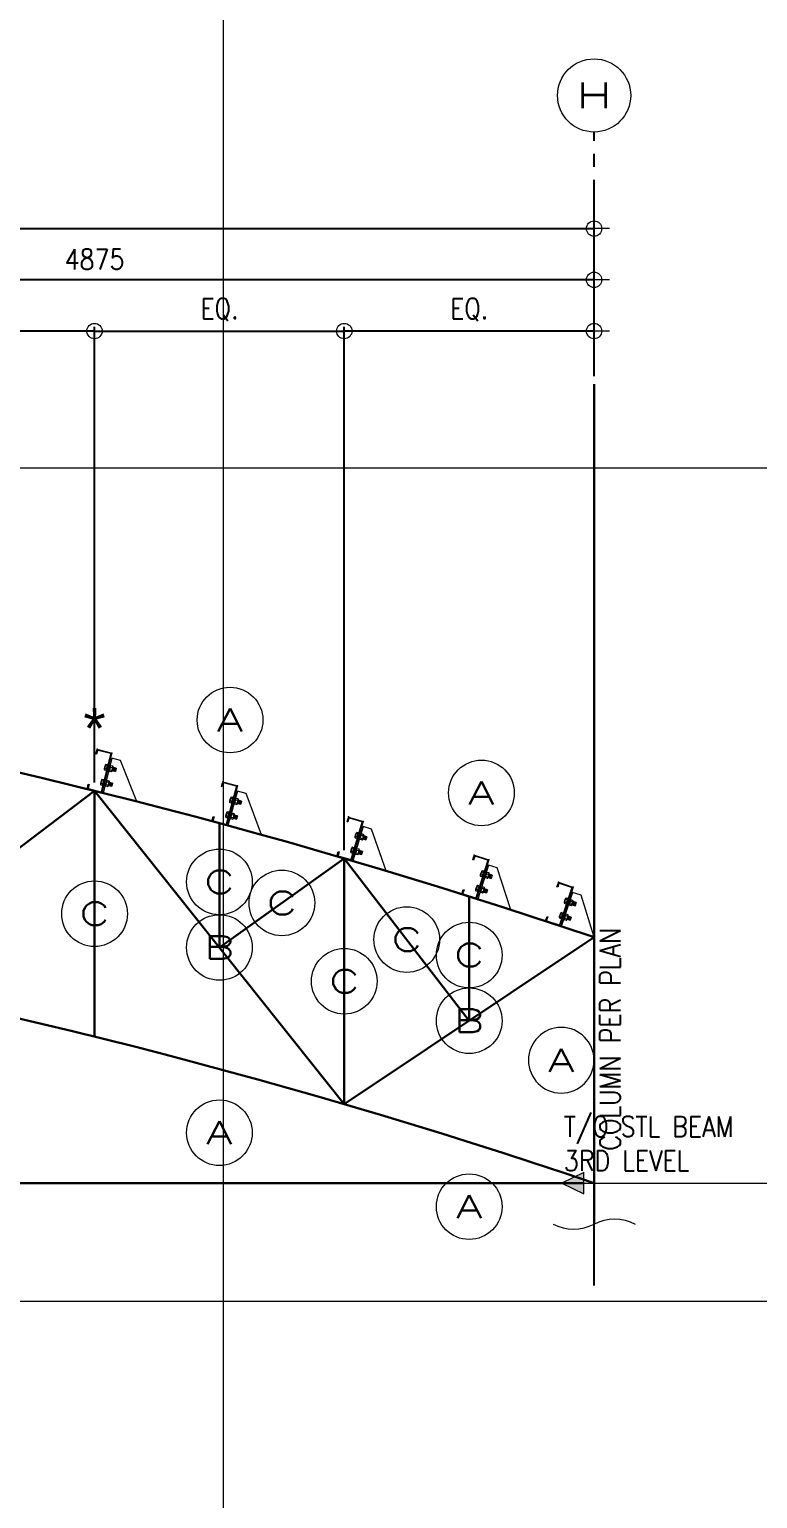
# Model space of a CAD drawing. Header units: millimetres. Extents: x -14320 to 437400, y -59080 to 73710.
# Drawn here: x 91395 to 94948, y 7173 to 14346 of the extents above; entities that cross this region are included whole.
import ezdxf
from ezdxf.enums import TextEntityAlignment as Align

# ---------------------------------------------------------------- set-up
doc = ezdxf.new("R2010")
doc.units = ezdxf.units.MM
doc.header["$LTSCALE"] = 10
doc.header["$MEASUREMENT"] = 0
doc.linetypes.add('CENTER', pattern=[50.8, 31.75, -6.35, 6.35, -6.35])
doc.linetypes.add('PHANTOM2', pattern=[1.25, 0.625, -0.125, 0.125, -0.125, 0.125, -0.125])
doc.layers.add('A-NEW', color=240, linetype='Continuous')
for name, color, linetype, lineweight in [('CEE STEEL PURLINS', 46, 'Continuous', 15), ('HATCH 000', 251, 'Continuous', 5), ('S-ANNO-DIMS', 1, 'Continuous', 5), ('S-Anno-Symb', 143, 'PHANTOM2', 13), ('S-BEAM-IDEN', 2, 'Continuous', 9), ('S-CONN', 1, 'Continuous', 9), ('S-Grid-iden', 52, 'Continuous', 9), ('S_BOLTS', 252, 'Continuous', 9), ('S_STEEL TRUSS', 5, 'Continuous', 30), ('SCHEDULES-TEXT', 4, 'Continuous', 20)]:
    doc.layers.add(name, color=color, linetype=linetype, lineweight=lineweight)
doc.layers.add('GUIDE 001', color=214, linetype='Continuous', lineweight=0, plot=False)
doc.layers.add('S-DETL-GRID', color=62, linetype='Continuous', lineweight=9, plot=False)
doc.styles.add('1', font='simplex.shx', dxfattribs={"width": 0.85, "height": 40})
doc.styles.add('3', font='simplex.shx', dxfattribs={"width": 1.5, "height": 70})
doc.styles.add('ARIAL', font='arial.ttf')
doc.dimstyles.new('ESCA30', dxfattribs={"dimtxt": 40, "dimasz": 1, "dimexe": 20, "dimexo": 40, "dimgap": 50, "dimtad": 1, "dimdec": 0, "dimrnd": 1, "dimdsep": 46, "dimtxsty": '1', "dimblk1": 'ESCADIM_ARW', "dimblk2": 'ESCADIM_ARW', "dimsah": 1, "dimcen": 50, "dimclrd": 256, "dimclre": 256, "dimclrt": 52, "dimadec": 0, "dimazin": 0, "dimtfac": 1, "dimtdec": 0, "dimtofl": 0, "dimtmove": 0, "dimatfit": 3, "dimldrblk": 'ESCADIM_ARW', "dimfxl": 1, "dimtolj": 1, "dimtzin": 0, "dimarcsym": 0})

# ---------------------------------------------------------------- blocks, each defined once
blk = doc.blocks.new('ESCADIM_ARW')
at = {"color": 9}
blk.add_line((75, 0), (-75, 0), dxfattribs=at)
blk.add_circle((0, 0), 37.5, dxfattribs=at)
blk = doc.blocks.new('*D268')
at = {"layer": 'Defpoints', "color": 0, "ltscale": 80, "transparency": 16777216}
for p in [(94149.8, 13373.3), (74649.8, 12613.3, 0), (94149.8, 12613.3, 0)]:
    blk.add_point(p, dxfattribs=at)
at = {"layer": 'S-ANNO-DIMS', "lineweight": -2, "ltscale": 80, "transparency": 16777216}
for p, q in [((74649.8, 12653.3), (74649.8, 13393.3)), ((74650.8, 13373.3), (94148.8, 13373.3)), ((94149.8, 12653.3), (94149.8, 13393.3))]:
    blk.add_line(p, q, dxfattribs=at)
at = {"layer": 'S-ANNO-DIMS', "lineweight": -2, "ltscale": 80, "transparency": 16777216, "rotation": 180}
blk.add_blockref('ESCADIM_ARW', (74649.8, 13373.3), dxfattribs=at)
at = {"layer": 'S-ANNO-DIMS', "lineweight": -2, "ltscale": 80, "transparency": 16777216}
blk.add_blockref('ESCADIM_ARW', (94149.8, 13373.3), dxfattribs=at)
at = {"layer": 'S-ANNO-DIMS', "color": 52, "ltscale": 80, "transparency": 16777216, "insert": (84399.8, 13499.5), "char_height": 40, "attachment_point": 5, "style": '1'}
blk.add_mtext('\\A1;{\\H2.5x;19500 (16 EQUAL PANELS)}', dxfattribs=at)
blk = doc.blocks.new('*D274')
at = {"layer": 'Defpoints', "color": 0, "ltscale": 80, "transparency": 16777216}
for p in [(89274.8, 13123.3), (94149.8, 12613.3, 0), (89274.8, 11128.9, 0)]:
    blk.add_point(p, dxfattribs=at)
at = {"layer": 'S-ANNO-DIMS', "lineweight": -2, "ltscale": 80, "transparency": 16777216}
for p, q in [((89274.8, 11168.9), (89274.8, 13143.3)), ((94149.8, 12653.3), (94149.8, 13143.3)), ((94148.8, 13123.3), (89275.8, 13123.3))]:
    blk.add_line(p, q, dxfattribs=at)
at = {"layer": 'S-ANNO-DIMS', "lineweight": -2, "ltscale": 80, "transparency": 16777216, "rotation": 180}
blk.add_blockref('ESCADIM_ARW', (89274.8, 13123.3), dxfattribs=at)
at = {"layer": 'S-ANNO-DIMS', "lineweight": -2, "ltscale": 80, "transparency": 16777216}
blk.add_blockref('ESCADIM_ARW', (94149.8, 13123.3), dxfattribs=at)
at = {"layer": 'S-ANNO-DIMS', "color": 52, "ltscale": 80, "transparency": 16777216, "insert": (91712.3, 13223.3), "char_height": 40, "attachment_point": 5, "style": '1'}
blk.add_mtext('\\A1;{\\H2.5x;4875}', dxfattribs=at)
blk = doc.blocks.new('*D284')
at = {"layer": 'Defpoints', "color": 0, "ltscale": 80, "transparency": 16777216}
for p in [(92931, 12873.3), (94149.8, 12613.3, 0), (92931, 10298.7, 0)]:
    blk.add_point(p, dxfattribs=at)
at = {"layer": 'S-ANNO-DIMS', "lineweight": -2, "ltscale": 80, "transparency": 16777216}
for p, q in [((92931, 10338.7), (92931, 12893.3)), ((94148.8, 12873.3), (92932, 12873.3)), ((94149.8, 12653.3), (94149.8, 12893.3))]:
    blk.add_line(p, q, dxfattribs=at)
at = {"layer": 'S-ANNO-DIMS', "lineweight": -2, "ltscale": 80, "transparency": 16777216, "rotation": 180}
blk.add_blockref('ESCADIM_ARW', (92931, 12873.3), dxfattribs=at)
at = {"layer": 'S-ANNO-DIMS', "lineweight": -2, "ltscale": 80, "transparency": 16777216}
blk.add_blockref('ESCADIM_ARW', (94149.8, 12873.3), dxfattribs=at)
at = {"layer": 'S-ANNO-DIMS', "color": 52, "ltscale": 80, "transparency": 16777216, "insert": (93540.4, 12978.1), "char_height": 40, "attachment_point": 5, "style": '1'}
blk.add_mtext('\\A1;{\\H2.5x;EQ.}', dxfattribs=at)
blk = doc.blocks.new('*D285')
at = {"layer": 'Defpoints', "color": 0, "ltscale": 80, "transparency": 16777216}
for p in [(92931, 12873.3), (91712.3, 10628.5, 0), (92931, 10298.7, 0)]:
    blk.add_point(p, dxfattribs=at)
at = {"layer": 'S-ANNO-DIMS', "lineweight": -2, "ltscale": 80, "transparency": 16777216}
for p, q in [((91712.3, 10668.5), (91712.3, 12893.3)), ((91713.3, 12873.3), (92930, 12873.3)), ((92931, 10338.7), (92931, 12893.3))]:
    blk.add_line(p, q, dxfattribs=at)
at = {"layer": 'S-ANNO-DIMS', "lineweight": -2, "ltscale": 80, "transparency": 16777216, "rotation": 180}
blk.add_blockref('ESCADIM_ARW', (91712.3, 12873.3), dxfattribs=at)
at = {"layer": 'S-ANNO-DIMS', "lineweight": -2, "ltscale": 80, "transparency": 16777216}
blk.add_blockref('ESCADIM_ARW', (92931, 12873.3), dxfattribs=at)
at = {"layer": 'S-ANNO-DIMS', "color": 52, "ltscale": 80, "transparency": 16777216, "insert": (92321.6, 12978.1), "char_height": 40, "attachment_point": 5, "style": '1'}
blk.add_mtext('\\A1;{\\H2.5x;EQ.}', dxfattribs=at)
blk = doc.blocks.new('*D287')
at = {"layer": 'Defpoints', "color": 0, "ltscale": 80, "transparency": 16777216}
for p in [(90493.5, 12873.3), (90493.5, 10904.8, 0), (91712.3, 10628.5, 0)]:
    blk.add_point(p, dxfattribs=at)
at = {"layer": 'S-ANNO-DIMS', "lineweight": -2, "ltscale": 80, "transparency": 16777216}
for p, q in [((90493.5, 10944.8), (90493.5, 12893.3)), ((91711.3, 12873.3), (90494.5, 12873.3)), ((91712.3, 10668.5), (91712.3, 12893.3))]:
    blk.add_line(p, q, dxfattribs=at)
at = {"layer": 'S-ANNO-DIMS', "lineweight": -2, "ltscale": 80, "transparency": 16777216, "rotation": 180}
blk.add_blockref('ESCADIM_ARW', (90493.5, 12873.3), dxfattribs=at)
at = {"layer": 'S-ANNO-DIMS', "lineweight": -2, "ltscale": 80, "transparency": 16777216}
blk.add_blockref('ESCADIM_ARW', (91712.3, 12873.3), dxfattribs=at)
at = {"layer": 'S-ANNO-DIMS', "color": 52, "ltscale": 80, "transparency": 16777216, "insert": (91102.9, 12978.1), "char_height": 40, "attachment_point": 5, "style": '1'}
blk.add_mtext('\\A1;{\\H2.5x;EQ.}', dxfattribs=at)
blk = doc.blocks.new('Grid')
at = {"layer": 'S-Grid-iden', "color": 1, "linetype": 'Continuous'}
blk.add_circle((0, 0), 500, dxfattribs=at)
at = {"layer": 'S-Grid-iden', "style": '3', "width": 1.5}
blk.add_attdef('GRIDTAG', text='', height=350, dxfattribs=at).set_placement((0, 0), align=Align.MIDDLE_CENTER)
blk = doc.blocks.new('EXT', base_point=(6.5784, 3.6597))
for p, q in [((6.5734, 3.6697), (6.5834, 3.6697)), ((6.5734, 3.6697), (6.5734, 3.6597)), ((6.5834, 3.6697), (6.5734, 3.6697)), ((6.5734, 3.6663), (6.5834, 3.6663)), ((6.5734, 3.663), (6.5834, 3.663)), ((6.5734, 3.6597), (6.5834, 3.6597)), ((6.575, 3.668), (6.5818, 3.668)), ((6.575, 3.6647), (6.5818, 3.6647)), ((6.575, 3.6613), (6.5818, 3.6613)), ((6.5834, 3.6597), (6.5834, 3.6697))]:
    blk.add_line(p, q)
blk = doc.blocks.new('BOLT', base_point=(6.579, 3.6798))
for p, q in [((6.571, 3.6847), (6.571, 3.6798)), ((6.575, 3.6847), (6.571, 3.6847)), ((6.575, 3.6858), (6.573, 3.6858)), ((6.575, 3.6798), (6.575, 3.6858)), ((6.575, 3.6858), (6.583, 3.6858)), ((6.575, 3.6847), (6.583, 3.6847)), ((6.585, 3.6858), (6.583, 3.6858)), ((6.583, 3.6798), (6.583, 3.6858)), ((6.587, 3.6847), (6.583, 3.6847)), ((6.587, 3.6798), (6.587, 3.6847))]:
    blk.add_line(p, q)
for centre, radius, start, end in [((6.573, 3.6833), 0.00241, 33.9696, 146.0304), ((6.579, 3.6777), 0.00805, 60.2058, 119.7942), ((6.585, 3.6833), 0.00241, 33.9696, 146.0304)]:
    blk.add_arc(centre, radius, start, end)
blk = doc.blocks.new('NUT20')
for p, q in [((0.0185, 0.0045), (-0.0185, 0.0045)), ((-0.0185, 0.0045), (-0.0185, 0)), ((-0.0185, 0), (0.0185, 0)), ((0.0185, 0), (0.0185, 0.0045))]:
    blk.add_line(p, q)
for name, p, xscale, yscale, zscale in [('BOLT', (0, 0.0045), 2.125, 2.666666666666667, 2.125), ('EXT', (0, 0.0205), 2, 2, 2)]:
    blk.add_blockref(name, p, dxfattribs=dict(xscale=xscale, yscale=yscale, zscale=zscale))

msp = doc.modelspace()

# ---------------------------------------------------------------- hatches: boundary and pattern name
at = {"layer": 'HATCH 000'}
h = msp.add_hatch(color=33, dxfattribs=at)
edge = h.paths.add_edge_path()
edge.add_line((91718.7, 10808.1), (91723.1, 10825.6))
edge.add_arc((91728.9, 10824.1), 6, 75.9056, 165.9056, ccw=False)
edge.add_line((91730.4, 10829.9), (91791.5, 10814.6))
edge.add_arc((91790, 10808.8), 6, -14.0944, 75.9056, ccw=False)
edge.add_line((91795.8, 10807.3), (91750, 10624.8))
edge.add_arc((91744.2, 10626.3), 6, 255.9056, 345.9056, ccw=False)
edge.add_line((91742.7, 10620.5), (91681.6, 10635.8))
edge.add_arc((91683.1, 10641.6), 6, 165.9056, 255.9056, ccw=False)
edge.add_line((91677.3, 10643.1), (91681.6, 10660.6))
edge.add_line((91681.6, 10660.6), (91685.5, 10659.6))
edge.add_line((91685.5, 10659.6), (91681.1, 10642.1))
edge.add_arc((91683.1, 10641.6), 2, 165.9056, 255.9056)
edge.add_line((91682.6, 10639.7), (91743.7, 10624.4))
edge.add_arc((91744.2, 10626.3), 2, 255.9056, 345.9056)
edge.add_line((91746.1, 10625.8), (91792, 10808.3))
edge.add_arc((91790, 10808.8), 2, 345.9056, 435.9056)
edge.add_line((91790.5, 10810.7), (91729.4, 10826))
edge.add_arc((91728.9, 10824.1), 2, 75.9056, 165.9056)
edge.add_line((91727, 10824.6), (91722.6, 10807.1))
edge.add_line((91722.6, 10807.1), (91718.7, 10808.1))
h = msp.add_hatch(color=33, dxfattribs=at)
edge = h.paths.add_edge_path()
edge.add_line((92331.8, 10649.8), (92336.6, 10667.2))
edge.add_arc((92342.3, 10665.6), 6, 74.7162, 164.7162, ccw=False)
edge.add_line((92343.9, 10671.4), (92404.7, 10654.8))
edge.add_arc((92403.1, 10649), 6, -15.2838, 74.7162, ccw=False)
edge.add_line((92408.9, 10647.4), (92359.3, 10465.9))
edge.add_arc((92353.5, 10467.5), 6, 254.7162, 344.7162, ccw=False)
edge.add_line((92351.9, 10461.7), (92291.1, 10478.3))
edge.add_arc((92292.7, 10484.1), 6, 164.7162, 254.7162, ccw=False)
edge.add_line((92286.9, 10485.7), (92291.7, 10503.1))
edge.add_line((92291.7, 10503.1), (92295.5, 10502))
edge.add_line((92295.5, 10502), (92290.8, 10484.6))
edge.add_arc((92292.7, 10484.1), 2, 164.7162, 254.7162)
edge.add_line((92292.2, 10482.2), (92353, 10465.6))
edge.add_arc((92353.5, 10467.5), 2, 254.7162, 344.7162)
edge.add_line((92355.5, 10467), (92405, 10648.4))
edge.add_arc((92403.1, 10649), 2, 344.7162, 434.7162)
edge.add_line((92403.6, 10650.9), (92342.9, 10667.5))
edge.add_arc((92342.3, 10665.6), 2, 74.7162, 164.7162)
edge.add_line((92340.4, 10666.1), (92335.7, 10648.7))
edge.add_line((92335.7, 10648.7), (92331.8, 10649.8))
h = msp.add_hatch(color=33, dxfattribs=at)
edge = h.paths.add_edge_path()
edge.add_line((92944.9, 10477.8), (92950, 10495.1))
edge.add_arc((92955.8, 10493.4), 6, 73.52007, 163.52007, ccw=False)
edge.add_line((92957.5, 10499.1), (93017.9, 10481.2))
edge.add_arc((93016.2, 10475.5), 6, -16.47993, 73.52007, ccw=False)
edge.add_line((93022, 10473.8), (92968.6, 10293.4))
edge.add_arc((92962.8, 10295.1), 6, 253.52007, 343.52007, ccw=False)
edge.add_line((92961.1, 10289.3), (92900.7, 10307.2))
edge.add_arc((92902.4, 10313), 6, 163.52007, 253.52007, ccw=False)
edge.add_line((92896.6, 10314.7), (92901.7, 10331.9))
edge.add_line((92901.7, 10331.9), (92905.6, 10330.8))
edge.add_line((92905.6, 10330.8), (92900.5, 10313.5))
edge.add_arc((92902.4, 10313), 2, 163.52007, 253.52007)
edge.add_line((92901.8, 10311), (92962.3, 10293.2))
edge.add_arc((92962.8, 10295.1), 2, 253.52007, 343.52007)
edge.add_line((92964.7, 10294.5), (93018.1, 10474.9))
edge.add_arc((93016.2, 10475.5), 2, 343.52007, 433.52007)
edge.add_line((93016.8, 10477.4), (92956.4, 10495.3))
edge.add_arc((92955.8, 10493.4), 2, 73.52007, 163.52007)
edge.add_line((92953.9, 10493.9), (92948.8, 10476.7))
edge.add_line((92948.8, 10476.7), (92944.9, 10477.8))
h = msp.add_hatch(color=33, dxfattribs=at)
edge = h.paths.add_edge_path()
edge.add_line((93558.1, 10291.9), (93563.5, 10309))
edge.add_arc((93569.2, 10307.2), 6, 72.31658, 162.31658, ccw=False)
edge.add_line((93571.1, 10312.9), (93631.1, 10293.8))
edge.add_arc((93629.3, 10288.1), 6, -17.68342, 72.31658, ccw=False)
edge.add_line((93635, 10286.2), (93577.8, 10107))
edge.add_arc((93572.1, 10108.8), 6, 252.31658, 342.31658, ccw=False)
edge.add_line((93570.3, 10103.1), (93510.3, 10122.2))
edge.add_arc((93512.1, 10128), 6, 162.31658, 252.31658, ccw=False)
edge.add_line((93506.4, 10129.8), (93511.8, 10146.9))
edge.add_line((93511.8, 10146.9), (93515.6, 10145.7))
edge.add_line((93515.6, 10145.7), (93510.2, 10128.6))
edge.add_arc((93512.1, 10128), 2, 162.31658, 252.31658)
edge.add_line((93511.5, 10126), (93571.5, 10106.9))
edge.add_arc((93572.1, 10108.8), 2, 252.31658, 342.31658)
edge.add_line((93574, 10108.2), (93631.2, 10287.4))
edge.add_arc((93629.3, 10288.1), 2, 342.31658, 432.31658)
edge.add_line((93629.9, 10290), (93569.9, 10309.1))
edge.add_arc((93569.2, 10307.2), 2, 72.31658, 162.31658)
edge.add_line((93567.3, 10307.8), (93561.9, 10290.6))
edge.add_line((93561.9, 10290.6), (93558.1, 10291.9))
h = msp.add_hatch(color=33, dxfattribs=at)
edge = h.paths.add_edge_path()
edge.add_line((93968.5, 10159.5), (93974.2, 10176.5))
edge.add_arc((93979.9, 10174.6), 6, 71.50647, 161.50647, ccw=False)
edge.add_line((93981.8, 10180.3), (94041.6, 10160.4))
edge.add_arc((94039.7, 10154.7), 6, -18.49353, 71.50647, ccw=False)
edge.add_line((94045.4, 10152.8), (93985.7, 9974.3))
edge.add_arc((93980, 9976.2), 6, 251.50647, 341.50647, ccw=False)
edge.add_line((93978.1, 9970.5), (93918.3, 9990.5))
edge.add_arc((93920.2, 9996.2), 6, 161.50647, 251.50647, ccw=False)
edge.add_line((93914.5, 9998.1), (93920.2, 10015.2))
edge.add_line((93920.2, 10015.2), (93924, 10013.9))
edge.add_line((93924, 10013.9), (93918.3, 9996.9))
edge.add_arc((93920.2, 9996.2), 2, 161.50647, 251.50647)
edge.add_line((93919.6, 9994.3), (93979.4, 9974.3))
edge.add_arc((93980, 9976.2), 2, 251.50647, 341.50647)
edge.add_line((93981.9, 9975.6), (94041.6, 10154))
edge.add_arc((94039.7, 10154.7), 2, 341.50647, 431.50647)
edge.add_line((94040.3, 10156.6), (93980.6, 10176.5))
edge.add_arc((93979.9, 10174.6), 2, 71.50647, 161.50647)
edge.add_line((93978, 10175.3), (93972.3, 10158.2))
edge.add_line((93972.3, 10158.2), (93968.5, 10159.5))
at = {"layer": 'S-CONN'}
msp.add_hatch(color=256, dxfattribs=at).paths.add_polyline_path([(94099.8, 8660.7), (93992.5, 8713.3), (94099.8, 8765.9)])

# ---------------------------------------------------------------- linework, layer by layer
at = {"layer": 'A-NEW', "color": 253, "linetype": 'CENTER'}
msp.add_line((94149.8, 8213.3, 0), (94149.8, 13845, 0), dxfattribs=at)
at = {"layer": 'CEE STEEL PURLINS', "elevation": 0}
for points in [[(91718.7, 10808.1), (91723.1, 10825.6, -0.414214), (91730.4, 10829.9), (91791.5, 10814.6, -0.414214), (91795.8, 10807.3), (91750, 10624.8, -0.414214), (91742.7, 10620.5), (91681.6, 10635.8, -0.414214), (91677.3, 10643.1), (91681.6, 10660.6), (91685.5, 10659.6), (91681.1, 10642.1, 0.414214), (91682.6, 10639.7), (91743.7, 10624.4, 0.414214), (91746.1, 10625.8), (91792, 10808.3, 0.414214), (91790.5, 10810.7), (91729.4, 10826, 0.414214), (91727, 10824.6), (91722.6, 10807.1), (91718.7, 10808.1)], [(92331.8, 10649.8), (92336.6, 10667.2, -0.414214), (92343.9, 10671.4), (92404.7, 10654.8, -0.414214), (92408.9, 10647.4), (92359.3, 10465.9, -0.414214), (92351.9, 10461.7), (92291.1, 10478.3, -0.414214), (92286.9, 10485.7), (92291.7, 10503.1), (92295.5, 10502), (92290.8, 10484.6, 0.414214), (92292.2, 10482.2), (92353, 10465.6, 0.414214), (92355.5, 10467), (92405, 10648.4, 0.414214), (92403.6, 10650.9), (92342.9, 10667.5, 0.414214), (92340.4, 10666.1), (92335.7, 10648.7), (92331.8, 10649.8)], [(92944.9, 10477.8), (92950, 10495.1, -0.414214), (92957.5, 10499.1), (93017.9, 10481.2, -0.414214), (93022, 10473.8), (92968.6, 10293.4, -0.414214), (92961.1, 10289.3), (92900.7, 10307.2, -0.414214), (92896.6, 10314.7), (92901.7, 10331.9), (92905.6, 10330.8), (92900.5, 10313.5, 0.414214), (92901.8, 10311), (92962.3, 10293.2, 0.414214), (92964.7, 10294.5), (93018.1, 10474.9, 0.414214), (93016.8, 10477.4), (92956.4, 10495.3, 0.414214), (92953.9, 10493.9), (92948.8, 10476.7), (92944.9, 10477.8)], [(93558.1, 10291.9), (93563.5, 10309, -0.414214), (93571.1, 10312.9), (93631.1, 10293.8, -0.414214), (93635, 10286.2), (93577.8, 10107, -0.414214), (93570.3, 10103.1), (93510.3, 10122.2, -0.414214), (93506.4, 10129.8), (93511.8, 10146.9), (93515.6, 10145.7), (93510.2, 10128.6, 0.414214), (93511.5, 10126), (93571.5, 10106.9, 0.414214), (93574, 10108.2), (93631.2, 10287.4, 0.414214), (93629.9, 10290), (93569.9, 10309.1, 0.414214), (93567.3, 10307.8), (93561.9, 10290.6), (93558.1, 10291.9)], [(93968.5, 10159.5), (93974.2, 10176.5, -0.414214), (93981.8, 10180.3), (94041.6, 10160.4, -0.414214), (94045.4, 10152.8), (93985.7, 9974.3, -0.414214), (93978.1, 9970.5), (93918.3, 9990.5, -0.414214), (93914.5, 9998.1), (93920.2, 10015.2), (93924, 10013.9), (93918.3, 9996.9, 0.414214), (93919.6, 9994.3), (93979.4, 9974.3, 0.414214), (93981.9, 9975.6), (94041.6, 10154, 0.414214), (94040.3, 10156.6), (93980.6, 10176.5, 0.414214), (93978, 10175.3), (93972.3, 10158.2), (93968.5, 10159.5)]]:
    msp.add_lwpolyline(points, format="xyb", dxfattribs=at)
at = {"layer": 'GUIDE 001'}
for p in [(91724.6, 10831.4, 0), (91797.3, 10813.1, 0), (91675.8, 10637.3, 0), (91748.6, 10619, 0), (92338.1, 10673, 0), (92410.5, 10653.2, 0), (92951.7, 10500.8, 0), (93023.7, 10479.5, 0), (92357.7, 10460.1, 0), (93565.4, 10314.7, 0), (93636.8, 10292, 0), (93976.1, 10182.2, 0), (94047.3, 10158.4, 0), (93576, 10101.3, 0), (93912.6, 9992.4, 0), (93983.8, 9968.6, 0)]:
    msp.add_point(p, dxfattribs=at)
at = {"layer": 'S-Anno-Symb', "color": 1, "linetype": 'Continuous'}
msp.add_line((94021.2, 8713.3, 0), (95456, 8713.3, 0), dxfattribs=at)
at = {"layer": 'S-BEAM-IDEN', "elevation": 0}
for points in [[(91754.4, 10617.7), (91918.3, 10576.6), (91839.7, 10776.7), (91797, 10787.4)], [(92363.5, 10458.7), (92526.6, 10414.2), (92452.1, 10615.9), (92409.7, 10627.5)], [(92972.7, 10286.1), (93134.7, 10238.2), (93064.5, 10441.4), (93022.3, 10453.9)], [(93581.8, 10099.6), (93742.8, 10048.3), (93676.9, 10253), (93634.9, 10266.3)], [(93989.5, 9966.9), (94149.8, 9913.3), (94086.8, 10118.9), (94045, 10132.8)]]:
    msp.add_lwpolyline(points, close=True, dxfattribs=at)
msp.add_lwpolyline([(93949.5, 8513.3, 0.25), (94149.8, 8513.3, -0.25), (94350.1, 8513.3)], format="xyb", dxfattribs=at)
at = {"layer": 'S-CONN', "color": 1, "elevation": 0}
msp.add_lwpolyline([(94099.8, 8765.9), (93992.5, 8713.3), (94099.8, 8660.7), (94099.8, 8766.2)], dxfattribs=at)
at = {"layer": 'S-DETL-GRID'}
for p, q in [((92340, 20340), (92340, 0)), ((102060, 12204), (72900, 12204)), ((102060, 8136), (72900, 8136))]:
    msp.add_line(p, q, dxfattribs=at)
at = {"layer": 'S_BOLTS'}
for p, q in [((91775.3, 10756.6, 0), (91768.1, 10727.9, 0)), ((91768.1, 10727.9, 0), (91771.5, 10727, 0)), ((91771.5, 10727, 0), (91778.8, 10755.7, 0)), ((91778.8, 10755.7, 0), (91775.3, 10756.6, 0)), ((91757, 10683.8, 0), (91749.8, 10655.1, 0)), ((91749.8, 10655.1, 0), (91753.3, 10654.3, 0)), ((91753.3, 10654.3, 0), (91760.5, 10683, 0)), ((91757, 10683.8, 0), (91760.5, 10683, 0)), ((92387.3, 10597.1, 0), (92379.5, 10568.6, 0)), ((92379.5, 10568.6, 0), (92383, 10567.6, 0)), ((92383, 10567.6, 0), (92390.8, 10596.2, 0)), ((92390.8, 10596.2, 0), (92387.3, 10597.1, 0)), ((92367.5, 10524.8, 0), (92359.7, 10496.2, 0)), ((92359.7, 10496.2, 0), (92363.2, 10495.3, 0)), ((92363.2, 10495.3, 0), (92371, 10523.8, 0)), ((92367.5, 10524.8, 0), (92371, 10523.8, 0)), ((92999.3, 10424, 0), (92990.9, 10395.6, 0)), ((92994.3, 10394.6, 0), (93002.7, 10422.9, 0)), ((93002.7, 10422.9, 0), (92999.3, 10424, 0)), ((92978, 10352.1, 0), (92969.6, 10323.7, 0)), ((92973.1, 10322.7, 0), (92981.5, 10351, 0)), ((92978, 10352.1, 0), (92981.5, 10351, 0)), ((92990.9, 10395.6, 0), (92994.3, 10394.6, 0)), ((92969.6, 10323.7, 0), (92973.1, 10322.7, 0)), ((93611.3, 10236.9, 0), (93602.3, 10208.7, 0)), ((93602.3, 10208.7, 0), (93605.7, 10207.6, 0)), ((93605.7, 10207.6, 0), (93614.7, 10235.8, 0)), ((93614.7, 10235.8, 0), (93611.3, 10236.9, 0)), ((93588.5, 10165.5, 0), (93579.5, 10137.3, 0)), ((93579.5, 10137.3, 0), (93582.9, 10136.2, 0)), ((93582.9, 10136.2, 0), (93591.9, 10164.4, 0)), ((93588.5, 10165.5, 0), (93591.9, 10164.4, 0)), ((94021, 10103.8, 0), (94011.6, 10075.7, 0)), ((94011.6, 10075.7, 0), (94015, 10074.6, 0)), ((94015, 10074.6, 0), (94024.4, 10102.6, 0)), ((94024.4, 10102.6, 0), (94021, 10103.8, 0)), ((93997.2, 10032.6, 0), (93987.8, 10004.6, 0)), ((93987.8, 10004.6, 0), (93991.2, 10003.4, 0)), ((93991.2, 10003.4, 0), (94000.6, 10031.5, 0)), ((93997.2, 10032.6, 0), (94000.6, 10031.5, 0))]:
    msp.add_line(p, q, dxfattribs=at)
at = {"layer": 'S_STEEL TRUSS'}
for p, q in [((94149.8, 12613.3, 0), (94149.8, 8513.3, 0)), ((91712.3, 10628.5), (91712.3, 9428.5)), ((92931, 10298.7, 0), (92931, 9098.7, 0)), ((84449.8, 8713.3), (94099.8, 8713.3))]:
    msp.add_line(p, q, dxfattribs=at)
at = {"layer": 'S_STEEL TRUSS', "elevation": 0}
for points in [[(74649.8, 9913.3), (75868.5, 9098.7), (77087.3, 10628.5), (78306, 9704.8), (79524.8, 11128.9), (80743.5, 10102.1), (81962.3, 11425.2), (83181, 10298.8), (84399.8, 11523.3), (85618.5, 10298.8), (86837.3, 11425.2), (88056, 10102.1), (89274.8, 11128.9), (90493.5, 9704.8), (91712.3, 10628.5), (92931, 9098.7), (94149.8, 9913.3)], [(92321.6, 10470.4), (92321.6, 9863.6), (92931, 10298.7), (93540.4, 9506), (93540.4, 10113)]]:
    msp.add_lwpolyline(points, dxfattribs=at)
at = {"layer": 'S_STEEL TRUSS'}
for centre in [(84399.8, -18804.2, 0), (84399.8, -20004.2, 0)]:
    msp.add_arc(centre, 30327.5, 71.24693, 108.75307, dxfattribs=at)

# ---------------------------------------------------------------- block references
at = {"layer": 'S-Grid-iden'}
for p, xscale, yscale, zscale, values in [((94149.8, 14023.5, 0), 0.3571428571463219, 0.3571428571463219, 0.3571428571463219, {'GRIDTAG': 'H'}), ((92373.4, 10974.3, 0), 0.3203883495176713, 0.3203883495176713, 0.3203883495176713, {'GRIDTAG': 'A'}), ((93600.4, 10618.3, 0), 0.3203883495176713, 0.3203883495176713, 0.3203883495176713, {'GRIDTAG': 'A'}), ((92321.6, 10184, 0), 0.3203883495176713, 0.3203883495176713, 0.3203883495176713, {'GRIDTAG': 'C'}), ((91712.3, 10028.5), 0.3203883495176713, 0.3203883495176713, 0.3203883495176713, {'GRIDTAG': 'C'}), ((92626.3, 10081.1, 0), 0.3203883495176713, 0.3203883495176713, 0.3203883495176713, {'GRIDTAG': 'C'}), ((93235.7, 9902.3, 0), 0.3203883495176713, 0.3203883495176713, 0.3203883495176713, {'GRIDTAG': 'C'}), ((92321.6, 9863.6, 0), 0.3203883495176713, 0.3203883495176713, 0.3203883495176713, {'GRIDTAG': 'B'}), ((93540.4, 9826.4), 0.3203883495176713, 0.3203883495176713, 0.3203883495176713, {'GRIDTAG': 'C'}), ((92931, 9698.7, 0), 0.3203883495176713, 0.3203883495176713, 0.3203883495176713, {'GRIDTAG': 'C'}), ((93540.4, 9506), 0.3203883495176713, 0.3203883495176713, 0.3203883495176713, {'GRIDTAG': 'B'}), ((92321.6, 8959.5), 0.3203883495176713, 0.3203883495176713, 0.3203883495176713, {'GRIDTAG': 'A'}), ((93540.4, 8598.3), 0.3203883495176713, 0.3203883495176713, 0.3203883495176713, {'GRIDTAG': 'A'})]:
    msp.add_blockref('Grid', p, dxfattribs=dict(at, xscale=xscale, yscale=yscale, zscale=zscale)).add_auto_attribs(values)
ref = msp.add_blockref('Grid', (93989.6, 9313.3, 0), dxfattribs=dict(at, xscale=-0.3203883495176713, yscale=0.3203883495176713, zscale=0.3203883495145631))
ref.add_attrib('GRIDTAG', 'A', dxfattribs={"height": 112.1, "style": '3', "width": 1.5}).set_placement((93989.6, 9313.3, 0), align=Align.MIDDLE_CENTER)
at = {"layer": 'S_BOLTS', "extrusion": (0, 0, -1), "xscale": -1700.00000000008, "yscale": 1600.000000001125, "zscale": -1700.00000000008}
for p, rotation in [((-91771.7, 10742.2, 0), 284.1052138023909), ((-91753.4, 10669.5, 0), 284.1052138023909), ((-92383.4, 10582.8, 0), 285.2946176966601), ((-92363.6, 10510.5, 0), 285.2946176966601), ((-92995.1, 10409.8, 0), 286.4907421508721), ((-92973.8, 10337.9, 0), 286.4907421508721), ((-93606.8, 10222.8, 0), 287.6942331057771), ((-93584, 10151.4, 0), 287.6942331057771), ((-94016.3, 10089.7, 0), 288.5043395559824), ((-93992.5, 10018.6, 0), 288.5043395559824)]:
    msp.add_blockref('BOLT', p, dxfattribs=dict(at, rotation=rotation))
at = {"layer": 'S_BOLTS', "color": 2}
for p, xscale, yscale, zscale, rotation in [((91784.8, 10738.9, 0), 800.0000000000377, 800.0000000000377, 800.0000000000377, 255.8947861976093), ((91766.6, 10666.2, 0), 800.0000000000377, 800.0000000000377, 800.0000000000377, 255.8947861976093), ((92396.5, 10579.3, 0), 800.0000000000375, 800.0000000000375, 800.0000000000375, 254.7053823033402), ((92376.7, 10506.9, 0), 800.0000000000375, 800.0000000000375, 800.0000000000375, 254.7053823033402), ((93008.1, 10405.9, 0), 800.0000000000377, 800.0000000000377, 800.0000000000377, 253.5092578491281), ((92986.9, 10334, 0), 800.0000000000377, 800.0000000000377, 800.0000000000377, 253.5092578491281), ((93619.7, 10218.7, 0), 800.0000000000376, 800.0000000000376, 800.0000000000376, 252.305766894223), ((93597, 10147.2, 0), 800.0000000000376, 800.0000000000376, 800.0000000000376, 252.305766894223), ((94029.2, 10085.4, 0), 800.0000000000376, 800.0000000000376, 800.0000000000376, 251.4956604440178), ((94005.4, 10014.3, 0), 800.0000000000376, 800.0000000000376, 800.0000000000376, 251.4956604440178)]:
    msp.add_blockref('NUT20', p, dxfattribs=dict(at, xscale=xscale, yscale=yscale, zscale=zscale, rotation=rotation))

# ---------------------------------------------------------------- texts
at = {"layer": 'S-ANNO-DIMS', "color": 52, "ltscale": 80, "insert": (94228.5, 9416.8, 0), "char_height": 40, "attachment_point": 5, "rotation": 90, "style": '1'}
msp.add_mtext('\\A1;{\\H2.5x;COLUMN PER PLAN}', dxfattribs=at)
at = {"layer": 'S-ANNO-DIMS', "color": 52, "ltscale": 80, "insert": (94415.9, 8905.9, 0), "char_height": 40, "attachment_point": 5, "style": '1'}
msp.add_mtext('\\A1;\\pxql;{\\H2.5x;T/O STL BEAM\\P3RD LEVEL}', dxfattribs=at)
at = {"layer": 'SCHEDULES-TEXT', "color": 1, "insert": (91712.3, 10933.6, 0), "char_height": 200, "width": 6229.431, "attachment_point": 5, "style": 'ARIAL'}
msp.add_mtext('*', dxfattribs=at)

# ---------------------------------------------------------------- dimensions: what is measured, and where the dimension line sits
at = {"layer": 'S-ANNO-DIMS', "ltscale": 80}
for base, p1, p2, text, picture, middle in [((94149.8, 13373.3, 0), (74649.8, 12613.3), (94149.8, 12613.3), '{\\H2.5x;<> (16 EQUAL PANELS)}', '*D268', (84399.8, 13499.5, 0)), ((92931, 12873.3, 0), (91712.3, 10628.5), (92931, 10298.7, 0), '{\\H2.5x;EQ.}', '*D285', (92321.6, 12978.1, 0))]:
    dim = msp.add_linear_dim(base=base, p1=p1, p2=p2, text=text, dimstyle='ESCA30', dxfattribs=at)
    dim.commit()
    dim.dimension.update_dxf_attribs({"geometry": picture, "text_midpoint": middle})
for base, p1, p2, text, picture, middle in [((89274.8, 13123.3, 0), (94149.8, 12613.3), (89274.8, 11128.9, 0), '{\\H2.5x;<>}', '*D274', (91712.3, 13223.3, 0)), ((90493.5, 12873.3, 0), (91712.3, 10628.5), (90493.5, 10904.8), '{\\H2.5x;EQ.}', '*D287', (91102.9, 12978.1, 0)), ((92931, 12873.3, 0), (94149.8, 12613.3), (92931, 10298.7, 0), '{\\H2.5x;EQ.}', '*D284', (93540.4, 12978.1, 0))]:
    dim = msp.add_linear_dim(base=base, p1=p1, p2=p2, angle=180, text=text, dimstyle='ESCA30', dxfattribs=at)
    dim.commit()
    dim.dimension.update_dxf_attribs({"geometry": picture, "text_midpoint": middle})

doc.saveas('drawing.dxf')
